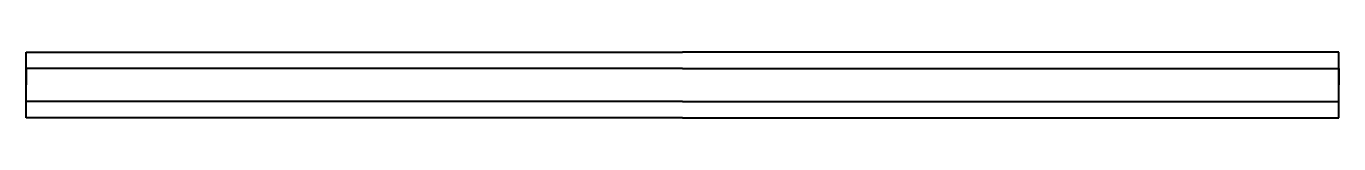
# Model space of a CAD drawing. Header units: millimetres. Extents: x -200 to 200, y 0 to 20.
import ezdxf

# ---------------------------------------------------------------- set-up
doc = ezdxf.new("R2010")
doc.units = ezdxf.units.MM
doc.layers.add('ModelSketch_Visible', color=7, linetype='Continuous', lineweight=40)

msp = doc.modelspace()

# ---------------------------------------------------------------- linework, layer by layer
at = {"layer": 'ModelSketch_Visible'}
for p, q in [((-200, 20), (0, 20)), ((-200, 0), (-200, 20)), ((200, 20), (0, 20)), ((200, 0), (200, 20)), ((0, 15), (-200, 15)), ((-200, 15), (-200, 10)), ((0, 15), (200, 15)), ((200, 15), (200, 10)), ((0, 5), (-200, 5)), ((0, 5), (200, 5)), ((0, 0), (-200, 0)), ((0, 0), (200, 0))]:
    msp.add_line(p, q, dxfattribs=at)

doc.saveas('drawing.dxf')
